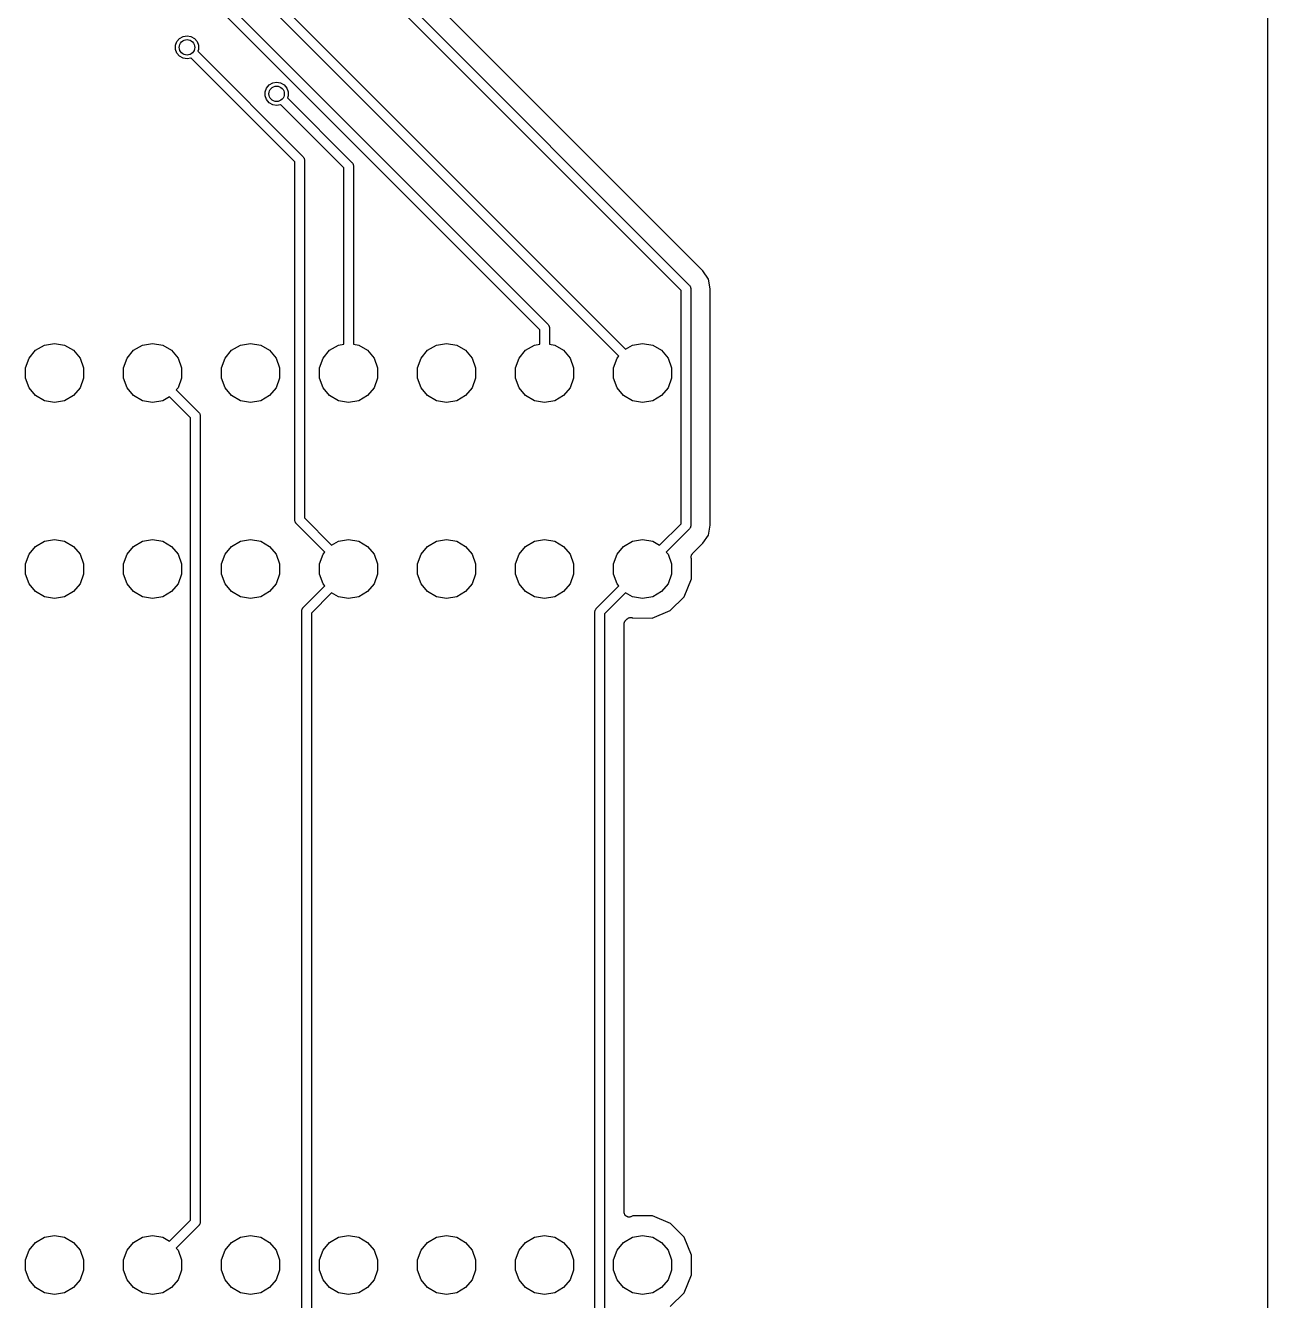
# Model space of a CAD drawing. Extents: x 116.4 to 213.4, y -134.3 to -53.5.
# Drawn here: x 181.22 to 213.41, y -113.95 to -80.91 of the extents above; entities that cross this region are included whole.
import ezdxf

# ---------------------------------------------------------------- set-up
doc = ezdxf.new("R2010")
doc.units = 0
doc.header["$MEASUREMENT"] = 0
doc.layers.add('BLACK', color=7, linetype='CONTINUOUS')

msp = doc.modelspace()

# ---------------------------------------------------------------- linework, layer by layer
at = {"layer": 'Black'}
for p, q in [((213.405, -67.3102), (213.405, -130.994)), ((185.987, -78.5165), (196.771, -89.2998)), ((196.595, -89.4774), (185.847, -78.7299)), ((185.66, -79.5572), (194.758, -88.656)), ((194.545, -88.7962), (185.519, -79.7706)), ((191.231, -80.4491), (198.42, -87.6378)), ((198.77, -87.2698), (191.798, -80.2974)), ((198.206, -87.778), (191.057, -80.6291)), ((185.142, -81.3289), (185.209, -81.2488)), ((185.209, -81.2488), (185.3, -81.1965)), ((185.3, -81.1965), (185.403, -81.1784)), ((185.403, -81.1784), (185.506, -81.1965)), ((185.506, -81.1965), (185.596, -81.2488)), ((185.596, -81.2488), (185.663, -81.3289)), ((185.106, -81.4272), (185.142, -81.3289)), ((185.106, -81.5318), (185.106, -81.4272)), ((185.142, -81.6301), (185.106, -81.5318)), ((185.663, -81.3289), (185.699, -81.4272)), ((185.699, -81.5318), (185.681, -81.5813)), ((185.681, -81.5813), (188.408, -84.3085)), ((185.699, -81.4272), (185.699, -81.5318)), ((185.209, -81.7102), (185.142, -81.6301)), ((185.3, -81.7625), (185.209, -81.7102)), ((185.403, -81.7806), (185.3, -81.7625)), ((185.506, -81.7625), (185.403, -81.7806)), ((185.508, -81.7613), (185.506, -81.7625)), ((188.195, -84.4487), (185.508, -81.7613)), ((187.429, -82.632), (187.465, -82.5337)), ((187.465, -82.5337), (187.532, -82.4536)), ((187.532, -82.4536), (187.623, -82.4013)), ((187.623, -82.4013), (187.725, -82.3832)), ((187.725, -82.3832), (187.828, -82.4013)), ((187.828, -82.4013), (187.919, -82.4536)), ((187.919, -82.4536), (187.986, -82.5337)), ((187.986, -82.5337), (188.022, -82.632)), ((187.429, -82.7366), (187.429, -82.632)), ((187.465, -82.8349), (187.429, -82.7366)), ((187.532, -82.915), (187.465, -82.8349)), ((187.623, -82.9673), (187.532, -82.915)), ((188.022, -82.7366), (188.004, -82.7861)), ((188.004, -82.7861), (189.678, -84.4604)), ((188.022, -82.632), (188.022, -82.7366)), ((187.725, -82.9854), (187.623, -82.9673)), ((187.828, -82.9673), (187.725, -82.9854)), ((187.831, -82.9661), (187.828, -82.9673)), ((189.465, -84.6006), (187.831, -82.9661)), ((188.195, -93.726), (188.195, -84.4487)), ((188.408, -84.3085), (188.412, -84.313)), ((188.412, -84.313), (188.416, -84.3166)), ((188.416, -84.3166), (188.424, -84.3307)), ((188.424, -84.3307), (188.433, -84.3441)), ((188.433, -84.3441), (188.435, -84.3494)), ((188.435, -84.3494), (188.437, -84.3541)), ((188.437, -84.3541), (188.44, -84.3702)), ((188.44, -84.3702), (188.445, -84.386)), ((188.445, -84.386), (188.444, -84.3915)), ((188.444, -84.3915), (188.445, -84.3969)), ((188.445, -84.3969), (188.445, -93.6742)), ((189.678, -84.4604), (189.682, -84.4649)), ((189.682, -84.4649), (189.686, -84.4685)), ((189.686, -84.4685), (189.694, -84.4826)), ((189.694, -84.4826), (189.703, -84.496)), ((189.703, -84.496), (189.705, -84.5013)), ((189.705, -84.5013), (189.707, -84.506)), ((189.707, -84.506), (189.71, -84.5221)), ((189.71, -84.5221), (189.715, -84.5379)), ((189.715, -84.5379), (189.714, -84.5434)), ((189.714, -84.5434), (189.715, -84.5488)), ((189.715, -84.5488), (189.715, -89.1731)), ((189.465, -89.1731), (189.465, -84.6006)), ((198.914, -87.4849), (198.77, -87.2698)), ((198.964, -87.7387), (198.914, -87.4849)), ((198.206, -93.8229), (198.206, -87.778)), ((198.42, -87.6378), (198.423, -87.6423)), ((198.423, -87.6423), (198.427, -87.6459)), ((198.427, -87.6459), (198.435, -87.66)), ((198.435, -87.66), (198.445, -87.6734)), ((198.445, -87.6734), (198.446, -87.6787)), ((198.446, -87.6787), (198.449, -87.6834)), ((198.449, -87.6834), (198.452, -87.6995)), ((198.452, -87.6995), (198.456, -87.7153)), ((198.456, -87.7153), (198.455, -87.7208)), ((198.455, -87.7208), (198.456, -87.7262)), ((198.456, -87.7262), (198.456, -93.8747)), ((198.964, -93.8622), (198.964, -87.7387)), ((194.545, -89.1731), (194.545, -88.7962)), ((194.758, -88.656), (194.762, -88.6605)), ((194.762, -88.6605), (194.766, -88.6641)), ((194.766, -88.6641), (194.774, -88.6782)), ((194.774, -88.6782), (194.783, -88.6916)), ((194.783, -88.6916), (194.785, -88.6969)), ((194.785, -88.6969), (194.787, -88.7016)), ((194.787, -88.7016), (194.79, -88.7177)), ((194.79, -88.7177), (194.795, -88.7335)), ((194.795, -88.7335), (194.794, -88.739)), ((194.794, -88.739), (194.795, -88.7444)), ((194.795, -88.7444), (194.795, -89.1731)), ((181.478, -89.33), (181.708, -89.1972)), ((181.708, -89.1972), (181.97, -89.1511)), ((181.97, -89.1511), (182.232, -89.1972)), ((182.232, -89.1972), (182.462, -89.33)), ((184.018, -89.33), (184.248, -89.1972)), ((184.248, -89.1972), (184.51, -89.1511)), ((184.51, -89.1511), (184.772, -89.1972)), ((184.772, -89.1972), (185.002, -89.33)), ((186.558, -89.33), (186.788, -89.1972)), ((186.788, -89.1972), (187.05, -89.1511)), ((187.05, -89.1511), (187.312, -89.1972)), ((187.312, -89.1972), (187.542, -89.33)), ((189.098, -89.33), (189.328, -89.1972)), ((189.328, -89.1972), (189.465, -89.1731)), ((189.715, -89.1731), (189.852, -89.1972)), ((189.852, -89.1972), (190.082, -89.33)), ((191.638, -89.33), (191.868, -89.1972)), ((191.868, -89.1972), (192.13, -89.1511)), ((192.13, -89.1511), (192.392, -89.1972)), ((192.392, -89.1972), (192.622, -89.33)), ((194.178, -89.33), (194.408, -89.1972)), ((194.408, -89.1972), (194.545, -89.1731)), ((194.795, -89.1731), (194.932, -89.1972)), ((194.932, -89.1972), (195.162, -89.33)), ((196.771, -89.2998), (196.948, -89.1972)), ((196.948, -89.1972), (197.21, -89.1511)), ((197.21, -89.1511), (197.472, -89.1972)), ((197.472, -89.1972), (197.702, -89.33)), ((181.308, -89.5335), (181.478, -89.33)), ((182.462, -89.33), (182.632, -89.5335)), ((183.848, -89.5335), (184.018, -89.33)), ((185.002, -89.33), (185.172, -89.5335)), ((186.388, -89.5335), (186.558, -89.33)), ((187.542, -89.33), (187.712, -89.5335)), ((188.928, -89.5335), (189.098, -89.33)), ((190.082, -89.33), (190.252, -89.5335)), ((191.468, -89.5335), (191.638, -89.33)), ((192.622, -89.33), (192.792, -89.5335)), ((194.008, -89.5335), (194.178, -89.33)), ((195.162, -89.33), (195.332, -89.5335)), ((196.548, -89.5335), (196.595, -89.4774)), ((197.702, -89.33), (197.872, -89.5335)), ((181.217, -89.7832), (181.308, -89.5335)), ((181.217, -90.0488), (181.217, -89.7832)), ((182.632, -89.5335), (182.723, -89.7832)), ((182.723, -89.7832), (182.723, -90.0488)), ((183.757, -89.7832), (183.848, -89.5335)), ((183.757, -90.0488), (183.757, -89.7832)), ((185.172, -89.5335), (185.263, -89.7832)), ((185.263, -89.7832), (185.263, -90.0488)), ((186.297, -89.7832), (186.388, -89.5335)), ((186.297, -90.0488), (186.297, -89.7832)), ((187.712, -89.5335), (187.803, -89.7832)), ((187.803, -89.7832), (187.803, -90.0488)), ((188.837, -89.7832), (188.928, -89.5335)), ((188.837, -90.0488), (188.837, -89.7832)), ((190.252, -89.5335), (190.343, -89.7832)), ((190.343, -89.7832), (190.343, -90.0488)), ((191.377, -89.7832), (191.468, -89.5335)), ((191.377, -90.0488), (191.377, -89.7832)), ((192.792, -89.5335), (192.883, -89.7832)), ((192.883, -89.7832), (192.883, -90.0488)), ((193.917, -89.7832), (194.008, -89.5335)), ((193.917, -90.0488), (193.917, -89.7832)), ((195.332, -89.5335), (195.423, -89.7832)), ((195.423, -89.7832), (195.423, -90.0488)), ((196.457, -89.7832), (196.548, -89.5335)), ((196.457, -90.0488), (196.457, -89.7832)), ((197.872, -89.5335), (197.963, -89.7832)), ((197.963, -89.7832), (197.963, -90.0488)), ((181.308, -90.2985), (181.217, -90.0488)), ((182.723, -90.0488), (182.632, -90.2985)), ((183.848, -90.2985), (183.757, -90.0488)), ((185.263, -90.0488), (185.172, -90.2985)), ((186.388, -90.2985), (186.297, -90.0488)), ((187.803, -90.0488), (187.712, -90.2985)), ((188.928, -90.2985), (188.837, -90.0488)), ((190.343, -90.0488), (190.252, -90.2985)), ((191.468, -90.2985), (191.377, -90.0488)), ((192.883, -90.0488), (192.792, -90.2985)), ((194.008, -90.2985), (193.917, -90.0488)), ((195.423, -90.0488), (195.332, -90.2985)), ((196.548, -90.2985), (196.457, -90.0488)), ((197.963, -90.0488), (197.872, -90.2985)), ((181.478, -90.502), (181.308, -90.2985)), ((181.708, -90.6348), (181.478, -90.502)), ((182.462, -90.502), (182.232, -90.6348)), ((182.632, -90.2985), (182.462, -90.502)), ((184.018, -90.502), (183.848, -90.2985)), ((184.248, -90.6348), (184.018, -90.502)), ((185.172, -90.2985), (185.125, -90.3546)), ((185.125, -90.3546), (185.71, -90.9388)), ((186.558, -90.502), (186.388, -90.2985)), ((186.788, -90.6348), (186.558, -90.502)), ((187.542, -90.502), (187.312, -90.6348)), ((187.712, -90.2985), (187.542, -90.502)), ((189.098, -90.502), (188.928, -90.2985)), ((189.328, -90.6348), (189.098, -90.502)), ((190.082, -90.502), (189.852, -90.6348)), ((190.252, -90.2985), (190.082, -90.502)), ((191.638, -90.502), (191.468, -90.2985)), ((191.868, -90.6348), (191.638, -90.502)), ((192.622, -90.502), (192.392, -90.6348)), ((192.792, -90.2985), (192.622, -90.502)), ((194.178, -90.502), (194.008, -90.2985)), ((194.408, -90.6348), (194.178, -90.502)), ((195.162, -90.502), (194.932, -90.6348)), ((195.332, -90.2985), (195.162, -90.502)), ((196.718, -90.502), (196.548, -90.2985)), ((196.948, -90.6348), (196.718, -90.502)), ((197.702, -90.502), (197.472, -90.6348)), ((197.872, -90.2985), (197.702, -90.502)), ((181.97, -90.6809), (181.708, -90.6348)), ((182.232, -90.6348), (181.97, -90.6809)), ((184.51, -90.6809), (184.248, -90.6348)), ((184.772, -90.6348), (184.51, -90.6809)), ((184.949, -90.5322), (184.772, -90.6348)), ((185.496, -91.079), (184.949, -90.5322)), ((187.05, -90.6809), (186.788, -90.6348)), ((187.312, -90.6348), (187.05, -90.6809)), ((189.59, -90.6809), (189.328, -90.6348)), ((189.852, -90.6348), (189.59, -90.6809)), ((192.13, -90.6809), (191.868, -90.6348)), ((192.392, -90.6348), (192.13, -90.6809)), ((194.67, -90.6809), (194.408, -90.6348)), ((194.932, -90.6348), (194.67, -90.6809)), ((197.21, -90.6809), (196.948, -90.6348)), ((197.472, -90.6348), (197.21, -90.6809)), ((185.496, -111.867), (185.496, -91.079)), ((185.71, -90.9388), (185.713, -90.9433)), ((185.713, -90.9433), (185.717, -90.9469)), ((185.717, -90.9469), (185.725, -90.961)), ((185.725, -90.961), (185.734, -90.9744)), ((185.734, -90.9744), (185.736, -90.9797)), ((185.736, -90.9797), (185.739, -90.9844)), ((185.739, -90.9844), (185.741, -91.0005)), ((185.741, -91.0005), (185.746, -91.0163)), ((185.746, -91.0163), (185.745, -91.0218)), ((185.745, -91.0218), (185.746, -91.0272)), ((185.746, -91.0272), (185.746, -111.919)), ((188.196, -93.7314), (188.195, -93.726)), ((188.195, -93.7369), (188.196, -93.7314)), ((188.2, -93.7527), (188.195, -93.7369)), ((188.203, -93.7688), (188.2, -93.7527)), ((188.205, -93.7735), (188.203, -93.7688)), ((188.207, -93.7788), (188.205, -93.7735)), ((188.216, -93.7922), (188.207, -93.7788)), ((188.224, -93.8063), (188.216, -93.7922)), ((188.228, -93.8099), (188.224, -93.8063)), ((188.232, -93.8144), (188.228, -93.8099)), ((188.975, -94.5574), (188.232, -93.8144)), ((188.445, -93.6742), (189.151, -94.3798)), ((197.649, -94.3798), (198.206, -93.8229)), ((198.42, -93.9631), (197.825, -94.5574)), ((198.423, -93.9586), (198.42, -93.9631)), ((198.427, -93.955), (198.423, -93.9586)), ((198.435, -93.9409), (198.427, -93.955)), ((198.445, -93.9275), (198.435, -93.9409)), ((198.446, -93.9222), (198.445, -93.9275)), ((198.449, -93.9175), (198.446, -93.9222)), ((198.452, -93.9014), (198.449, -93.9175)), ((198.456, -93.8856), (198.452, -93.9014)), ((198.456, -93.8747), (198.455, -93.8801)), ((198.455, -93.8801), (198.456, -93.8856)), ((198.77, -94.3311), (198.914, -94.116)), ((198.914, -94.116), (198.964, -93.8622)), ((181.308, -94.6135), (181.478, -94.41)), ((181.478, -94.41), (181.708, -94.2772)), ((181.708, -94.2772), (181.97, -94.2311)), ((181.97, -94.2311), (182.232, -94.2772)), ((182.232, -94.2772), (182.462, -94.41)), ((182.462, -94.41), (182.632, -94.6135)), ((183.848, -94.6135), (184.018, -94.41)), ((184.018, -94.41), (184.248, -94.2772)), ((184.248, -94.2772), (184.51, -94.2311)), ((184.51, -94.2311), (184.772, -94.2772)), ((184.772, -94.2772), (185.002, -94.41)), ((185.002, -94.41), (185.172, -94.6135)), ((186.388, -94.6135), (186.558, -94.41)), ((186.558, -94.41), (186.788, -94.2772)), ((186.788, -94.2772), (187.05, -94.2311)), ((187.05, -94.2311), (187.312, -94.2772)), ((187.312, -94.2772), (187.542, -94.41)), ((187.542, -94.41), (187.712, -94.6135)), ((189.151, -94.3798), (189.328, -94.2772)), ((189.328, -94.2772), (189.59, -94.2311)), ((189.59, -94.2311), (189.852, -94.2772)), ((189.852, -94.2772), (190.082, -94.41)), ((190.082, -94.41), (190.252, -94.6135)), ((191.468, -94.6135), (191.638, -94.41)), ((191.638, -94.41), (191.868, -94.2772)), ((191.868, -94.2772), (192.13, -94.2311)), ((192.13, -94.2311), (192.392, -94.2772)), ((192.392, -94.2772), (192.622, -94.41)), ((192.622, -94.41), (192.792, -94.6135)), ((194.008, -94.6135), (194.178, -94.41)), ((194.178, -94.41), (194.408, -94.2772)), ((194.408, -94.2772), (194.67, -94.2311)), ((194.67, -94.2311), (194.932, -94.2772)), ((194.932, -94.2772), (195.162, -94.41)), ((195.162, -94.41), (195.332, -94.6135)), ((196.548, -94.6135), (196.718, -94.41)), ((196.718, -94.41), (196.948, -94.2772)), ((196.948, -94.2772), (197.21, -94.2311)), ((197.21, -94.2311), (197.472, -94.2772)), ((197.472, -94.2772), (197.649, -94.3798)), ((198.504, -94.5971), (198.77, -94.3311)), ((181.217, -94.8632), (181.308, -94.6135)), ((182.632, -94.6135), (182.723, -94.8632)), ((183.757, -94.8632), (183.848, -94.6135)), ((185.172, -94.6135), (185.263, -94.8632)), ((186.297, -94.8632), (186.388, -94.6135)), ((187.712, -94.6135), (187.803, -94.8632)), ((188.837, -94.8632), (188.928, -94.6135)), ((188.928, -94.6135), (188.975, -94.5574)), ((190.252, -94.6135), (190.343, -94.8632)), ((191.377, -94.8632), (191.468, -94.6135)), ((192.792, -94.6135), (192.883, -94.8632)), ((193.917, -94.8632), (194.008, -94.6135)), ((195.332, -94.6135), (195.423, -94.8632)), ((196.457, -94.8632), (196.548, -94.6135)), ((197.825, -94.5574), (197.872, -94.6135)), ((197.872, -94.6135), (197.963, -94.8632)), ((198.467, -94.6759), (198.471, -94.6624)), ((198.468, -94.6841), (198.467, -94.6759)), ((198.467, -94.6924), (198.468, -94.6841)), ((198.47, -94.706), (198.467, -94.6924)), ((198.471, -94.7198), (198.47, -94.706)), ((198.471, -94.6624), (198.473, -94.6486)), ((198.475, -94.7273), (198.471, -94.7198)), ((198.473, -94.6486), (198.477, -94.6413)), ((198.476, -94.7354), (198.475, -94.7273)), ((198.48, -94.7445), (198.476, -94.7354)), ((198.477, -94.6413), (198.479, -94.6333)), ((198.479, -94.6333), (198.487, -94.6219)), ((198.48, -95.2497), (198.48, -94.7445)), ((198.487, -94.6219), (198.493, -94.6095)), ((198.493, -94.6095), (198.499, -94.6039)), ((198.499, -94.6039), (198.504, -94.5971)), ((181.217, -95.1288), (181.217, -94.8632)), ((181.308, -95.3785), (181.217, -95.1288)), ((182.723, -95.1288), (182.632, -95.3785)), ((182.723, -94.8632), (182.723, -95.1288)), ((183.757, -95.1288), (183.757, -94.8632)), ((183.848, -95.3785), (183.757, -95.1288)), ((185.263, -95.1288), (185.172, -95.3785)), ((185.263, -94.8632), (185.263, -95.1288)), ((186.297, -95.1288), (186.297, -94.8632)), ((186.388, -95.3785), (186.297, -95.1288)), ((187.803, -95.1288), (187.712, -95.3785)), ((187.803, -94.8632), (187.803, -95.1288)), ((188.837, -95.1288), (188.837, -94.8632)), ((188.928, -95.3785), (188.837, -95.1288)), ((190.343, -95.1288), (190.252, -95.3785)), ((190.343, -94.8632), (190.343, -95.1288)), ((191.377, -95.1288), (191.377, -94.8632)), ((191.468, -95.3785), (191.377, -95.1288)), ((192.883, -95.1288), (192.792, -95.3785)), ((192.883, -94.8632), (192.883, -95.1288)), ((193.917, -95.1288), (193.917, -94.8632)), ((194.008, -95.3785), (193.917, -95.1288)), ((195.423, -95.1288), (195.332, -95.3785)), ((195.423, -94.8632), (195.423, -95.1288)), ((196.457, -95.1288), (196.457, -94.8632)), ((196.548, -95.3785), (196.457, -95.1288)), ((197.963, -95.1288), (197.872, -95.3785)), ((197.963, -94.8632), (197.963, -95.1288)), ((181.478, -95.582), (181.308, -95.3785)), ((182.632, -95.3785), (182.462, -95.582)), ((184.018, -95.582), (183.848, -95.3785)), ((185.172, -95.3785), (185.002, -95.582)), ((186.558, -95.582), (186.388, -95.3785)), ((187.712, -95.3785), (187.542, -95.582)), ((188.412, -95.9971), (188.975, -95.4346)), ((188.975, -95.4346), (188.928, -95.3785)), ((190.252, -95.3785), (190.082, -95.582)), ((191.638, -95.582), (191.468, -95.3785)), ((192.792, -95.3785), (192.622, -95.582)), ((194.178, -95.582), (194.008, -95.3785)), ((195.332, -95.3785), (195.162, -95.582)), ((196.01, -96.0189), (196.595, -95.4346)), ((196.595, -95.4346), (196.548, -95.3785)), ((197.872, -95.3785), (197.702, -95.582)), ((198.286, -95.7163), (198.48, -95.2497)), ((181.708, -95.7148), (181.478, -95.582)), ((181.97, -95.7609), (181.708, -95.7148)), ((182.232, -95.7148), (181.97, -95.7609)), ((182.462, -95.582), (182.232, -95.7148)), ((184.248, -95.7148), (184.018, -95.582)), ((184.51, -95.7609), (184.248, -95.7148)), ((184.772, -95.7148), (184.51, -95.7609)), ((185.002, -95.582), (184.772, -95.7148)), ((186.788, -95.7148), (186.558, -95.582)), ((187.05, -95.7609), (186.788, -95.7148)), ((187.312, -95.7148), (187.05, -95.7609)), ((187.542, -95.582), (187.312, -95.7148)), ((189.151, -95.6122), (188.625, -96.1373)), ((189.328, -95.7148), (189.151, -95.6122)), ((189.59, -95.7609), (189.328, -95.7148)), ((189.852, -95.7148), (189.59, -95.7609)), ((190.082, -95.582), (189.852, -95.7148)), ((191.868, -95.7148), (191.638, -95.582)), ((192.13, -95.7609), (191.868, -95.7148)), ((192.392, -95.7148), (192.13, -95.7609)), ((192.622, -95.582), (192.392, -95.7148)), ((194.408, -95.7148), (194.178, -95.582)), ((194.67, -95.7609), (194.408, -95.7148)), ((194.932, -95.7148), (194.67, -95.7609)), ((195.162, -95.582), (194.932, -95.7148)), ((196.771, -95.6122), (196.224, -96.1591)), ((196.948, -95.7148), (196.771, -95.6122)), ((197.21, -95.7609), (196.948, -95.7148)), ((197.472, -95.7148), (197.21, -95.7609)), ((197.702, -95.582), (197.472, -95.7148)), ((197.928, -96.0733), (198.286, -95.7163)), ((188.375, -96.0855), (188.376, -96.0801)), ((188.375, -117.02), (188.375, -96.0855)), ((188.376, -96.0746), (188.38, -96.0588)), ((188.376, -96.0801), (188.376, -96.0746)), ((188.38, -96.0588), (188.383, -96.0427)), ((188.383, -96.0427), (188.386, -96.038)), ((188.386, -96.038), (188.387, -96.0327)), ((188.387, -96.0327), (188.397, -96.0193)), ((188.397, -96.0193), (188.405, -96.0052)), ((188.405, -96.0052), (188.409, -96.0016)), ((188.409, -96.0016), (188.412, -95.9971)), ((188.625, -96.1373), (188.625, -116.969)), ((195.974, -96.0964), (195.978, -96.0806)), ((195.975, -96.1019), (195.974, -96.0964)), ((195.974, -96.1073), (195.975, -96.1019)), ((195.974, -116.999), (195.974, -96.1073)), ((195.978, -96.0806), (195.981, -96.0645)), ((195.981, -96.0645), (195.984, -96.0598)), ((195.984, -96.0598), (195.985, -96.0545)), ((195.985, -96.0545), (195.995, -96.0411)), ((195.995, -96.0411), (196.003, -96.027)), ((196.003, -96.027), (196.007, -96.0234)), ((196.007, -96.0234), (196.01, -96.0189)), ((197.462, -96.2662), (197.928, -96.0733)), ((196.224, -96.1591), (196.224, -116.947)), ((196.732, -96.411), (196.736, -96.395)), ((196.733, -96.4166), (196.732, -96.411)), ((196.732, -96.4221), (196.733, -96.4166)), ((196.732, -111.664), (196.732, -96.4221)), ((196.736, -96.395), (196.739, -96.3787)), ((196.739, -96.3787), (196.742, -96.3738)), ((196.742, -96.3738), (196.744, -96.3684)), ((196.744, -96.3684), (196.753, -96.3548)), ((196.753, -96.3548), (196.761, -96.3405)), ((196.761, -96.3405), (196.766, -96.3369)), ((196.766, -96.3369), (196.769, -96.3323)), ((196.769, -96.3323), (196.811, -96.2904)), ((196.811, -96.2904), (196.818, -96.2856)), ((196.818, -96.2856), (196.823, -96.2794)), ((196.823, -96.2794), (196.836, -96.273)), ((196.836, -96.273), (196.847, -96.2651)), ((196.847, -96.2651), (196.855, -96.2629)), ((196.855, -96.2629), (196.863, -96.259)), ((196.863, -96.259), (196.876, -96.2572)), ((196.876, -96.2572), (196.89, -96.2537)), ((196.89, -96.2537), (196.898, -96.2544)), ((196.898, -96.2544), (196.906, -96.2533)), ((196.906, -96.2533), (196.92, -96.2563)), ((196.92, -96.2563), (196.933, -96.2575)), ((196.933, -96.2575), (196.941, -96.2611)), ((196.941, -96.2611), (196.949, -96.2629)), ((196.949, -96.2629), (196.956, -96.2658)), ((196.956, -96.2658), (197.462, -96.2662)), ((196.734, -111.677), (196.732, -111.664)), ((184.949, -112.414), (185.496, -111.867)), ((185.725, -111.985), (185.717, -111.999)), ((185.734, -111.972), (185.725, -111.985)), ((185.736, -111.966), (185.734, -111.972)), ((185.739, -111.962), (185.736, -111.966)), ((185.741, -111.945), (185.739, -111.962)), ((185.746, -111.93), (185.741, -111.945)), ((185.746, -111.919), (185.745, -111.924)), ((185.745, -111.924), (185.746, -111.93)), ((196.735, -111.691), (196.734, -111.677)), ((196.738, -111.699), (196.735, -111.691)), ((196.739, -111.707), (196.738, -111.699)), ((196.746, -111.719), (196.739, -111.707)), ((196.752, -111.732), (196.746, -111.719)), ((196.757, -111.738), (196.752, -111.732)), ((196.761, -111.745), (196.757, -111.738)), ((196.772, -111.754), (196.761, -111.745)), ((196.781, -111.764), (196.772, -111.754)), ((196.789, -111.768), (196.781, -111.764)), ((196.795, -111.774), (196.789, -111.768)), ((196.808, -111.778), (196.795, -111.774)), ((196.82, -111.785), (196.808, -111.778)), ((196.829, -111.786), (196.82, -111.785)), ((196.837, -111.789), (196.829, -111.786)), ((196.85, -111.789), (196.837, -111.789)), ((196.864, -111.79), (196.85, -111.789)), ((196.872, -111.789), (196.864, -111.79)), ((196.881, -111.789), (196.872, -111.789)), ((196.894, -111.784), (196.881, -111.789)), ((196.907, -111.781), (196.894, -111.784)), ((196.958, -111.76), (196.907, -111.781)), ((197.464, -111.76), (196.958, -111.76)), ((197.93, -111.954), (197.464, -111.76)), ((198.287, -112.312), (197.93, -111.954)), ((181.478, -112.444), (181.708, -112.311)), ((181.708, -112.311), (181.97, -112.265)), ((181.97, -112.265), (182.232, -112.311)), ((182.232, -112.311), (182.462, -112.444)), ((184.018, -112.444), (184.248, -112.311)), ((184.248, -112.311), (184.51, -112.265)), ((184.51, -112.265), (184.772, -112.311)), ((184.772, -112.311), (184.949, -112.414)), ((185.71, -112.007), (185.125, -112.591)), ((185.713, -112.003), (185.71, -112.007)), ((185.717, -111.999), (185.713, -112.003)), ((186.558, -112.444), (186.788, -112.311)), ((186.788, -112.311), (187.05, -112.265)), ((187.05, -112.265), (187.312, -112.311)), ((187.312, -112.311), (187.542, -112.444)), ((189.098, -112.444), (189.328, -112.311)), ((189.328, -112.311), (189.59, -112.265)), ((189.59, -112.265), (189.852, -112.311)), ((189.852, -112.311), (190.082, -112.444)), ((191.638, -112.444), (191.868, -112.311)), ((191.868, -112.311), (192.13, -112.265)), ((192.13, -112.265), (192.392, -112.311)), ((192.392, -112.311), (192.622, -112.444)), ((194.178, -112.444), (194.408, -112.311)), ((194.408, -112.311), (194.67, -112.265)), ((194.67, -112.265), (194.932, -112.311)), ((194.932, -112.311), (195.162, -112.444)), ((196.718, -112.444), (196.948, -112.311)), ((196.948, -112.311), (197.21, -112.265)), ((197.21, -112.265), (197.472, -112.311)), ((197.472, -112.311), (197.702, -112.444)), ((198.48, -112.778), (198.287, -112.312)), ((181.217, -112.897), (181.308, -112.648)), ((181.308, -112.648), (181.478, -112.444)), ((182.462, -112.444), (182.632, -112.648)), ((182.632, -112.648), (182.723, -112.897)), ((183.757, -112.897), (183.848, -112.648)), ((183.848, -112.648), (184.018, -112.444)), ((185.125, -112.591), (185.172, -112.648)), ((185.172, -112.648), (185.263, -112.897)), ((186.297, -112.897), (186.388, -112.648)), ((186.388, -112.648), (186.558, -112.444)), ((187.542, -112.444), (187.712, -112.648)), ((187.712, -112.648), (187.803, -112.897)), ((188.837, -112.897), (188.928, -112.648)), ((188.928, -112.648), (189.098, -112.444)), ((190.082, -112.444), (190.252, -112.648)), ((190.252, -112.648), (190.343, -112.897)), ((191.377, -112.897), (191.468, -112.648)), ((191.468, -112.648), (191.638, -112.444)), ((192.622, -112.444), (192.792, -112.648)), ((192.792, -112.648), (192.883, -112.897)), ((193.917, -112.897), (194.008, -112.648)), ((194.008, -112.648), (194.178, -112.444)), ((195.162, -112.444), (195.332, -112.648)), ((195.332, -112.648), (195.423, -112.897)), ((196.457, -112.897), (196.548, -112.648)), ((196.548, -112.648), (196.718, -112.444)), ((197.702, -112.444), (197.872, -112.648)), ((197.872, -112.648), (197.963, -112.897)), ((181.217, -113.163), (181.217, -112.897)), ((182.723, -112.897), (182.723, -113.163)), ((183.757, -113.163), (183.757, -112.897)), ((185.263, -112.897), (185.263, -113.163)), ((186.297, -113.163), (186.297, -112.897)), ((187.803, -112.897), (187.803, -113.163)), ((188.837, -113.163), (188.837, -112.897)), ((190.343, -112.897), (190.343, -113.163)), ((191.377, -113.163), (191.377, -112.897)), ((192.883, -112.897), (192.883, -113.163)), ((193.917, -113.163), (193.917, -112.897)), ((195.423, -112.897), (195.423, -113.163)), ((196.457, -113.163), (196.457, -112.897)), ((197.963, -112.897), (197.963, -113.163)), ((198.48, -113.284), (198.48, -112.778)), ((181.308, -113.412), (181.217, -113.163)), ((182.723, -113.163), (182.632, -113.412)), ((183.848, -113.412), (183.757, -113.163)), ((185.263, -113.163), (185.172, -113.412)), ((186.388, -113.412), (186.297, -113.163)), ((187.803, -113.163), (187.712, -113.412)), ((188.928, -113.412), (188.837, -113.163)), ((190.343, -113.163), (190.252, -113.412)), ((191.468, -113.412), (191.377, -113.163)), ((192.883, -113.163), (192.792, -113.412)), ((194.008, -113.412), (193.917, -113.163)), ((195.423, -113.163), (195.332, -113.412)), ((196.548, -113.412), (196.457, -113.163)), ((197.963, -113.163), (197.872, -113.412)), ((198.286, -113.75), (198.48, -113.284)), ((181.478, -113.616), (181.308, -113.412)), ((181.708, -113.749), (181.478, -113.616)), ((182.462, -113.616), (182.232, -113.749)), ((182.632, -113.412), (182.462, -113.616)), ((184.018, -113.616), (183.848, -113.412)), ((184.248, -113.749), (184.018, -113.616)), ((185.002, -113.616), (184.772, -113.749)), ((185.172, -113.412), (185.002, -113.616)), ((186.558, -113.616), (186.388, -113.412)), ((186.788, -113.749), (186.558, -113.616)), ((187.542, -113.616), (187.312, -113.749)), ((187.712, -113.412), (187.542, -113.616)), ((189.098, -113.616), (188.928, -113.412)), ((189.328, -113.749), (189.098, -113.616)), ((190.082, -113.616), (189.852, -113.749)), ((190.252, -113.412), (190.082, -113.616)), ((191.638, -113.616), (191.468, -113.412)), ((191.868, -113.749), (191.638, -113.616)), ((192.622, -113.616), (192.392, -113.749)), ((192.792, -113.412), (192.622, -113.616)), ((194.178, -113.616), (194.008, -113.412)), ((194.408, -113.749), (194.178, -113.616)), ((195.162, -113.616), (194.932, -113.749)), ((195.332, -113.412), (195.162, -113.616)), ((196.718, -113.616), (196.548, -113.412)), ((196.948, -113.749), (196.718, -113.616)), ((197.702, -113.616), (197.472, -113.749)), ((197.872, -113.412), (197.702, -113.616)), ((181.97, -113.795), (181.708, -113.749)), ((182.232, -113.749), (181.97, -113.795)), ((184.51, -113.795), (184.248, -113.749)), ((184.772, -113.749), (184.51, -113.795)), ((187.05, -113.795), (186.788, -113.749)), ((187.312, -113.749), (187.05, -113.795)), ((189.59, -113.795), (189.328, -113.749)), ((189.852, -113.749), (189.59, -113.795)), ((192.13, -113.795), (191.868, -113.749)), ((192.392, -113.749), (192.13, -113.795)), ((194.67, -113.795), (194.408, -113.749)), ((194.932, -113.749), (194.67, -113.795)), ((197.21, -113.795), (196.948, -113.749)), ((197.472, -113.749), (197.21, -113.795)), ((197.928, -114.107), (198.286, -113.75))]:
    msp.add_line(p, q, dxfattribs=at)
for centre in [(185.403, -81.4795), (187.725, -82.6843)]:
    msp.add_circle(centre, 0.2, dxfattribs=at)

doc.saveas('drawing.dxf')
